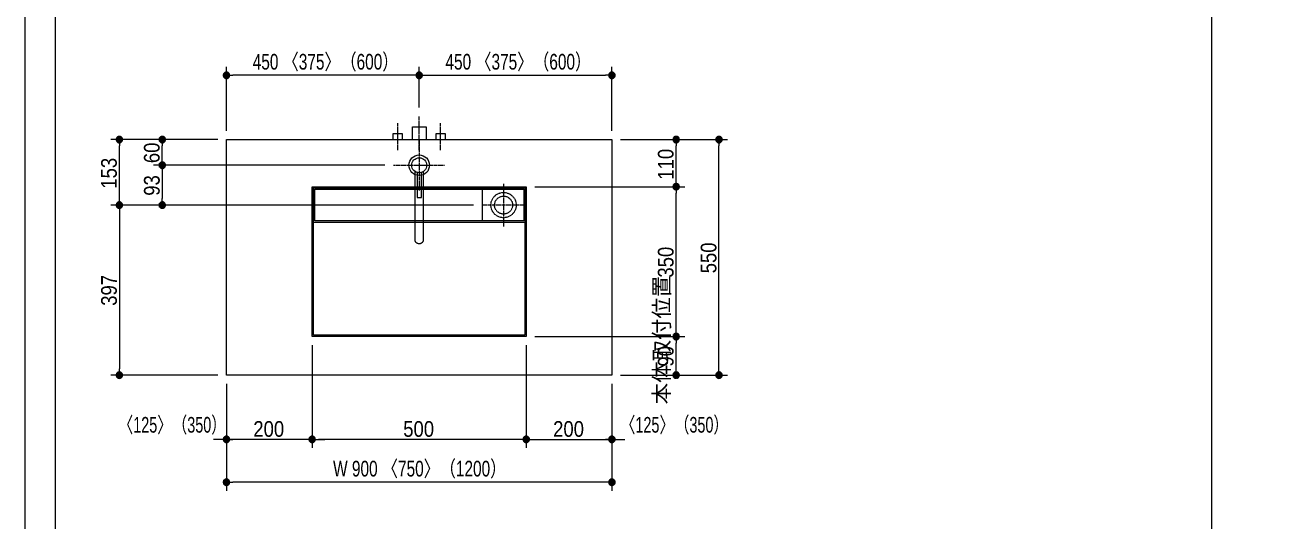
# Model space of a CAD drawing. Units: millimetres, scale not verified. Extents: x -6062 to 6062, y -3045 to 3045.
# Drawn here: x -5788 to -2849, y -760 to 397 of the extents above; entities that cross this region are included whole.
import ezdxf
from ezdxf.enums import TextEntityAlignment as Align

# ---------------------------------------------------------------- set-up
doc = ezdxf.new("R2010")
doc.units = ezdxf.units.MM
doc.header["$LTSCALE"] = 20
doc.linetypes.add('CHAIN1', pattern=[8, 5, -1, 1, -1])
doc.linetypes.add('DASHED1', pattern=[1.8, 1.2, -0.6])
for name, color, linetype, lineweight in [('0-0_1図面枠', 7, 'Continuous', 9), ('0-1_2寸法-1', 7, 'Continuous', 9), ('0-2_0', 7, 'Continuous', 9), ('0-3_2寸法-2', 7, 'Continuous', 9), ('0-4_5ボウル・キャビネット', 7, 'Continuous', 9), ('0-7_4給排水', 7, 'Continuous', 9)]:
    doc.layers.add(name, color=color, linetype=linetype, lineweight=lineweight)
doc.styles.add('ＭＳ Ｐゴシック', font='')
doc.styles.get('ＭＳ Ｐゴシック').set_extended_font_data('MS PGothic')

# ---------------------------------------------------------------- blocks, each defined once
blk = doc.blocks.new('グループ-2')
at = {"layer": '0-0_1図面枠'}
blk.add_lwpolyline([(-80000, 55400), (80000, 55400), (80000, -55400), (-80000, -55400)], close=True, dxfattribs=at)
blk = doc.blocks.new('図面枠')
at = {"layer": '0-0_1図面枠'}
blk.add_blockref('グループ-2', (0, 0), dxfattribs=at)
blk = doc.blocks.new('_Dot')
at = {"layer": '0-2_0'}
for p, q in [((-10, 0), (-20, 0)), ((9.78, 2), (-9.78, 2)), ((7.99, 6), (-7.99, 6)), ((9.16, -3.98), (-9.16, -3.98)), ((6, -7.98), (-6, -7.98))]:
    blk.add_line(p, q, dxfattribs=at)
for points in [[(10, 0), (9.92, 1.25), (9.69, 2.49), (9.3, 3.68), (8.76, 4.82), (8.09, 5.88), (7.29, 6.85), (6.37, 7.71), (5.36, 8.44), (4.26, 9.05), (3.09, 9.51), (1.87, 9.82), (0.63, 9.98), (-0.63, 9.98), (-1.87, 9.82), (-3.09, 9.51), (-4.26, 9.05), (-5.36, 8.44), (-6.37, 7.71), (-7.29, 6.85), (-8.09, 5.88), (-8.76, 4.82), (-9.3, 3.68), (-9.69, 2.49), (-9.92, 1.25), (-10, 0), (0, 0)], [(-10, 0), (-9.92, -1.25), (-9.69, -2.49), (-9.3, -3.68), (-8.76, -4.82), (-8.09, -5.88), (-7.29, -6.85), (-6.37, -7.71), (-5.36, -8.44), (-4.26, -9.05), (-3.09, -9.51), (-1.87, -9.82), (-0.63, -9.98), (0.63, -9.98), (1.87, -9.82), (3.09, -9.51), (4.26, -9.05), (5.36, -8.44), (6.37, -7.71), (7.29, -6.85), (8.09, -5.88), (8.76, -4.82), (9.3, -3.68), (9.69, -2.49), (9.92, -1.25), (10, 0), (0, 0)]]:
    blk.add_lwpolyline(points, close=True, dxfattribs=at)
blk = doc.blocks.new('グループ-6')
at = {"layer": '0-7_4給排水', "linetype": 'CHAIN1'}
blk.add_line((-61600, 2100), (-61600, 3700), dxfattribs=at)
at = {"layer": '0-7_4給排水'}
blk.add_lwpolyline([(-61920, 2600), (-61920, 3200), (-61280, 3200), (-61280, 2600)], dxfattribs=at)
blk = doc.blocks.new('グループ-9')
at = {"layer": '0-4_5ボウル・キャビネット', "linetype": 'DASHED1'}
blk.add_line((-58660, 280), (-58660, -1200), dxfattribs=at)
at = {"layer": '0-4_5ボウル・キャビネット', "linetype": 'CHAIN1'}
for p, q in [((-57660, 540), (-57660, -1460)), ((-56660, -460), (-58660, -460))]:
    blk.add_line(p, q, dxfattribs=at)
at = {"layer": '0-4_5ボウル・キャビネット'}
blk.add_line((-66540, -1260), (-56660, -1260), dxfattribs=at)
for points in [[(-66600, 400), (-56600, 400), (-56600, -6600), (-66600, -6600)], [(-66540, 340), (-56660, 340), (-56660, -6540), (-66540, -6540)], [(-66480, 280), (-56720, 280), (-56720, -1200), (-66480, -1200)]]:
    blk.add_lwpolyline(points, close=True, dxfattribs=at)
at = {"layer": '0-4_5ボウル・キャビネット', "linetype": 'DASHED1'}
for radius in [590, 420]:
    blk.add_circle((-57660, -460), radius, dxfattribs=at)
blk = doc.blocks.new('グループ-12')
at = {"layer": '0-7_4給排水', "linetype": 'CHAIN1'}
for p, q in [((-61600, 2600), (-61600, 200)), ((-62800, 1400), (-60400, 1400))]:
    blk.add_line(p, q, dxfattribs=at)
at = {"layer": '0-7_4給排水'}
for points in [[(-61800, 1112.8), (-61800, -2100), (-61799.2, -2113.8), (-61796.7, -2127.9), (-61792.3, -2142.2), (-61786, -2156.4), (-61777.7, -2170.4), (-61767.4, -2183.8), (-61755.3, -2196.6), (-61741.4, -2208.3), (-61726.1, -2218.9), (-61709.4, -2228.2), (-61691.9, -2236.1), (-61673.6, -2242.5), (-61655, -2247.3), (-61636.4, -2250.7), (-61618, -2252.6), (-61600, -2253.2), (-61582, -2252.6), (-61563.6, -2250.7), (-61545, -2247.3), (-61526.4, -2242.5), (-61508.1, -2236.1), (-61490.6, -2228.2), (-61473.9, -2218.9), (-61458.6, -2208.3), (-61444.7, -2196.6), (-61432.6, -2183.8), (-61422.3, -2170.4), (-61414, -2156.4), (-61407.7, -2142.2), (-61403.3, -2127.9), (-61400.8, -2113.8), (-61400, -2100), (-61400, 1112.8)], [(-61700, 1064.6), (-61700, -100), (-61500, -100), (-61500, 1064.6)]]:
    blk.add_lwpolyline(points, dxfattribs=at)
for radius in [480, 350]:
    blk.add_circle((-61600, 1400), radius, dxfattribs=at)
blk = doc.blocks.new('グループ-17')
at = {"layer": '0-7_4給排水', "linetype": 'CHAIN1'}
for p, q in [((-62600, 2100), (-62600, 3380)), ((-60600, 2100), (-60600, 3380))]:
    blk.add_line(p, q, dxfattribs=at)
at = {"layer": '0-7_4給排水'}
for points in [[(-62810, 2600), (-62810, 2880), (-62390, 2880), (-62390, 2600)], [(-60810, 2600), (-60810, 2880), (-60390, 2880), (-60390, 2600)]]:
    blk.add_lwpolyline(points, dxfattribs=at)

msp = doc.modelspace()

# ---------------------------------------------------------------- linework, layer by layer
at = {"layer": '0-0_1図面枠'}
for p, q in [((-5717.5, 1750), (-5717.5, -2420)), ((-3017.5, 1750), (-3017.5, -2420))]:
    msp.add_line(p, q, dxfattribs=at)
at = {"layer": '0-1_2寸法-1'}
for p, q in [((-5317.5, 150), (-5317.5, 300)), ((-4867.5, 205), (-4867.5, 300)), ((-4867.5, 205), (-4867.5, 300)), ((-4417.5, 150), (-4417.5, 300)), ((-4882.51, 280), (-5302.49, 280)), ((-4852.49, 280), (-4432.51, 280)), ((-5487.5, 130), (-5587.5, 130)), ((-5337.5, 130), (-5487.5, 130)), ((-4397.5, 130), (-4247.5, 130)), ((-4247.5, 130), (-4147.5, 130)), ((-5567.5, -7.99), (-5567.5, 114.99)), ((-5467.5, 85.01), (-5467.5, 114.99)), ((-4267.5, 35.01), (-4267.5, 114.99)), ((-4167.5, -404.99), (-4167.5, 114.99)), ((-4947.5, 70), (-5487.5, 70)), ((-4947.5, 70), (-5487.5, 70)), ((-5467.5, 54.99), (-5467.5, -7.99)), ((-4597.5, 20), (-4247.5, 20)), ((-4397.5, 20), (-4247.5, 20)), ((-4267.5, -314.99), (-4267.5, 4.99)), ((-5487.5, -23), (-5587.5, -23)), ((-5487.5, -23), (-5587.5, -23)), ((-4740.5, -23), (-5487.5, -23)), ((-5567.5, -38.01), (-5567.5, -404.99)), ((-5117.5, -350), (-5117.5, -590)), ((-4617.5, -350), (-4617.5, -590)), ((-4597.5, -330), (-4247.5, -330)), ((-4397.5, -330), (-4247.5, -330)), ((-4267.5, -404.99), (-4267.5, -345.01)), ((-5337.5, -420), (-5587.5, -420)), ((-5317.5, -440), (-5317.5, -590)), ((-5117.5, -440), (-5117.5, -590)), ((-4617.5, -440), (-4617.5, -590)), ((-4417.5, -440), (-4417.5, -590)), ((-4397.5, -420), (-4247.5, -420)), ((-4247.5, -420), (-4147.5, -420)), ((-5132.51, -570), (-5302.49, -570)), ((-4632.51, -570), (-5102.49, -570)), ((-4602.49, -570), (-4432.51, -570)), ((-5317.5, -590), (-5317.5, -690)), ((-4417.5, -590), (-4417.5, -690)), ((-4432.51, -670), (-5302.49, -670))]:
    msp.add_line(p, q, dxfattribs=at)
at = {"layer": '0-3_2寸法-2'}
for p, q in [((-5317.5, -440), (-5317.5, -590)), ((-5117.5, -440), (-5117.5, -590)), ((-4617.5, -440), (-4617.5, -590)), ((-4417.5, -440), (-4417.5, -590)), ((-5332.51, -570), (-5347.51, -570)), ((-5117.5, -570), (-5317.5, -570)), ((-5102.49, -570), (-5087.49, -570)), ((-4632.51, -570), (-4647.51, -570)), ((-4617.5, -570), (-4417.5, -570)), ((-4402.49, -570), (-4387.49, -570))]:
    msp.add_line(p, q, dxfattribs=at)
at = {"layer": '0-4_5ボウル・キャビネット'}
msp.add_lwpolyline([(-5317.5, 130), (-4417.5, 130), (-4417.5, -420), (-5317.5, -420)], close=True, dxfattribs=at)

# ---------------------------------------------------------------- block references
at = {"layer": '0-0_1図面枠', "xscale": 0.05, "yscale": 0.05}
msp.add_blockref('図面枠', (-1787.5, 0), dxfattribs=at)
at = {"layer": '0-1_2寸法-1', "xscale": 0.7503418, "yscale": 0.7503418}
for p, rotation in [((-5317.5, 280), 180), ((-4867.5, 280), 180), ((-5567.5, 130), 90), ((-5467.5, 130), 90), ((-4267.5, 130), 90), ((-4167.5, 130), 90), ((-5467.5, 70), 270), ((-5467.5, 70), 90), ((-4267.5, 20), 270), ((-4267.5, 20), 90), ((-5567.5, -23), 270), ((-5567.5, -23), 90), ((-5467.5, -23), 270), ((-4267.5, -330), 270), ((-4267.5, -330), 90), ((-5567.5, -420), 270), ((-4267.5, -420), 270), ((-4167.5, -420), 270), ((-5317.5, -570), 180), ((-5117.5, -570), 180), ((-4617.5, -570), 180), ((-5317.5, -670), 180)]:
    msp.add_blockref('_Dot', p, dxfattribs=dict(at, rotation=rotation))
for p in [(-4867.5, 280), (-4417.5, 280), (-5117.5, -570), (-4617.5, -570), (-4417.5, -570), (-4417.5, -670)]:
    msp.add_blockref('_Dot', p, dxfattribs=at)
at = {"layer": '0-3_2寸法-2', "xscale": 0.7503418, "yscale": 0.7503418}
for p in [(-5317.5, -570), (-4617.5, -570)]:
    msp.add_blockref('_Dot', p, dxfattribs=at)
at = {"layer": '0-3_2寸法-2', "xscale": 0.7503418, "yscale": 0.7503418, "rotation": 180}
for p in [(-5117.5, -570), (-4417.5, -570)]:
    msp.add_blockref('_Dot', p, dxfattribs=at)
at = {"layer": '0-4_5ボウル・キャビネット', "xscale": 0.05, "yscale": 0.05}
msp.add_blockref('グループ-9', (-1787.5, 0), dxfattribs=at)
at = {"layer": '0-7_4給排水', "xscale": 0.05, "yscale": 0.05}
for name in ['グループ-6', 'グループ-17', 'グループ-12']:
    msp.add_blockref(name, (-1787.5, 0), dxfattribs=at)

# ---------------------------------------------------------------- texts
at = {"layer": '0-1_2寸法-1', "style": 'ＭＳ Ｐゴシック'}
for s, height, width, p in [('450 〈375〉（600）', 36.66, 0.75, (-5256.19, 282.35)), ('450 〈375〉（600）', 36.66, 0.75, (-4806.19, 282.35)), ('200', 36.66, 0.9, (-5254.78, -574.96)), ('500', 36.66, 0.9, (-4904.78, -574.96)), ('200', 36.66, 0.9, (-4554.78, -574.96)), ('W 900 〈750〉（1200）', 36.69, 0.75, (-5068.55, -667.65))]:
    msp.add_text(s, height=height, dxfattribs=dict(at, width=width)).set_placement(p, align=Align.BOTTOM_LEFT)
at = {"layer": '0-1_2寸法-1', "style": 'ＭＳ Ｐゴシック', "width": 0.9}
for s, p in [('60', (-5462.54, 74.92)), ('110', (-4262.54, 36.39)), ('153', (-5562.54, 15.28)), ('93', (-5462.44, -1.19)), ('550', (-4162.54, -182.28)), ('350', (-4262.54, -192.28)), ('397', (-5562.44, -258.1)), ('90', (-4262.54, -400.08))]:
    msp.add_text(s, height=36.66, rotation=90, dxfattribs=at).set_placement(p, align=Align.BOTTOM_LEFT)
at = {"layer": '0-3_2寸法-2', "style": 'ＭＳ Ｐゴシック'}
msp.add_text('本体取付位置', height=36.66, rotation=90, dxfattribs=at).set_placement((-4272.19, -488.14), align=Align.BOTTOM_LEFT)
at = {"layer": '0-3_2寸法-2', "style": 'ＭＳ Ｐゴシック', "width": 0.7}
for p in [(-5570.2, -565.31), (-4397.67, -565.31)]:
    msp.add_text('〈125〉（350）', height=36.69, dxfattribs=at).set_placement(p, align=Align.BOTTOM_LEFT)

doc.saveas('drawing.dxf')
